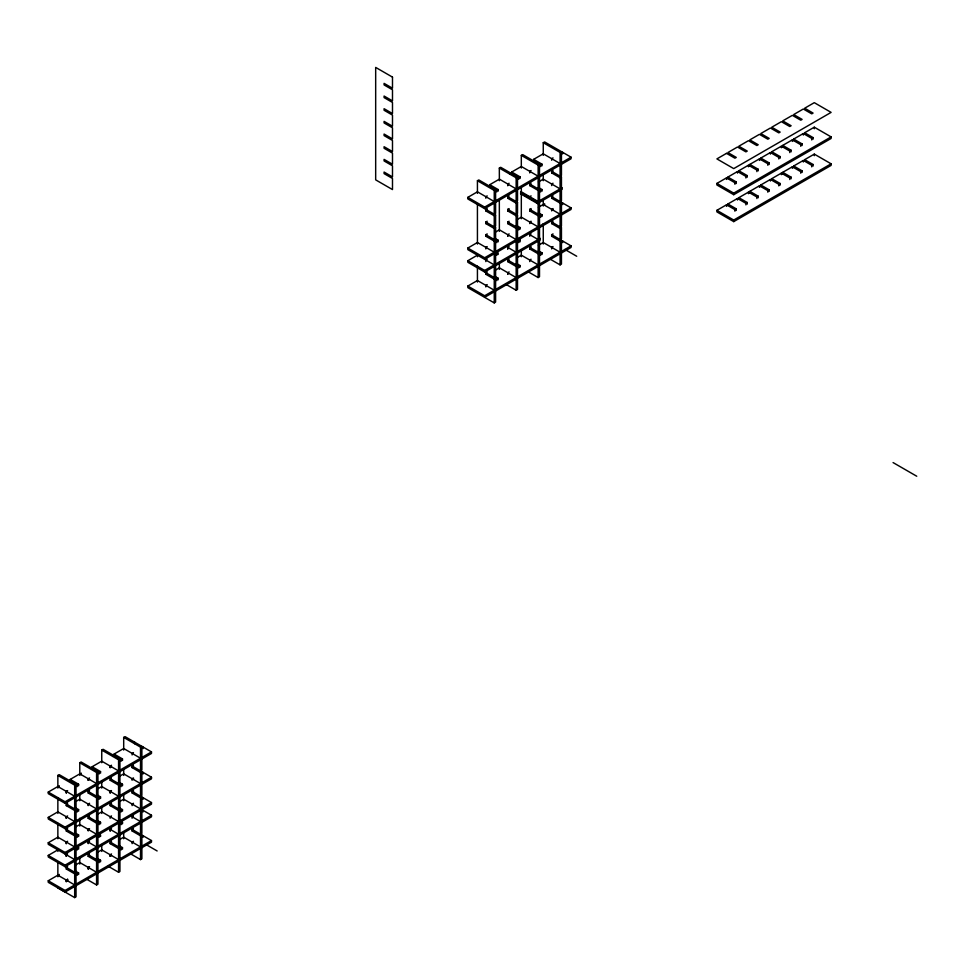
<?xml version="1.0" encoding="UTF-8"?>
<svg xmlns="http://www.w3.org/2000/svg" width="965" height="965" viewBox="0 0 965 965"><rect width="100%" height="100%" fill="white"/><g stroke="black" fill="none" stroke-linecap="round" stroke-linejoin="round"><path stroke-width="1.45" d="M110.167 791.372L110.167 792.953L110.167 791.372L111.518 790.588M111.518 766.825L110.167 767.609L110.167 766.041L111.518 765.257M111.518 855.509L110.167 856.293L110.167 854.725L111.518 853.941M477.434 193.386L477.422 180.72L478.785 179.936L496.975 190.431M499.375 180.72L499.327 168.079L500.69 167.295L518.917 177.765M521.317 168.055L521.317 155.377L522.68 154.593L542.065 165.787L542.065 164.219L533.645 159.358L533.645 160.938M543.259 155.377L543.259 142.711L544.622 141.927L571.063 157.186L571.063 158.767L484.647 208.657L467.82 198.947L467.82 197.367L477.434 191.818L494.249 201.54L494.249 190.443L477.422 180.72M489.762 186.269L489.762 184.701L499.375 179.152L507.783 184.013L507.783 185.582M511.703 173.603L511.703 172.035L521.317 166.487L538.144 176.197L538.144 165.099L521.317 155.377M533.645 159.358L543.259 153.809L560.086 163.531L560.086 152.422L543.259 142.711M494.249 190.443L495.6 189.659L495.6 200.756M499.327 168.079L516.154 177.789L517.517 177.005L517.517 188.103M538.144 165.099L539.507 164.315L539.507 175.413M560.086 152.422L561.449 151.638L561.449 162.747M487.192 195.895L485.829 196.679L485.829 198.247M498.169 191.13L498.169 189.562L496.818 190.346L496.818 191.914M507.747 185.606L507.747 184.038L509.11 183.254M520.123 178.465L520.123 176.885L518.76 177.669L518.76 179.249M531.088 170.552L529.725 171.336L529.737 172.904M542.065 164.219L540.702 165.003L540.702 166.571M553.029 157.886L551.678 158.67L551.678 160.238M467.82 197.367L484.647 207.089L571.063 157.186M494.249 215.774L494.249 226.884L495.6 226.1L495.6 214.99L494.249 215.774L485.829 210.925L485.829 209.357L487.192 208.573M516.154 203.133L516.154 214.23L517.517 213.446L517.517 202.336L516.154 203.133L507.747 198.271L507.747 196.703L509.11 195.919M539.507 200.756L539.507 189.647L538.144 190.431L529.725 185.582L529.725 184.013L531.088 183.229M561.449 188.078L561.449 176.981L560.086 177.765L551.678 172.904L551.678 171.336L553.029 170.552M485.829 210.925L487.192 210.141M507.747 198.271L509.11 197.487M529.725 185.582L531.088 184.797M551.678 172.904L553.029 172.12M520.593 192.24L537.421 201.95L562.173 187.668L562.173 189.237L537.421 203.519L520.593 193.808L521.317 191.818L538.144 201.54L538.144 190.431M538.458 181.927L543.259 179.152L560.086 188.863L560.086 177.765M520.593 193.808L521.317 193.386L538.144 203.108L538.144 214.206L539.507 213.422L539.507 202.324M494.249 228.452L494.249 239.549L495.6 238.765L495.6 227.668L494.249 228.452L485.829 223.591L485.829 222.022L487.192 221.238M516.154 215.798L516.154 226.896L517.517 226.112L517.517 215.014L516.154 215.798L507.747 210.937L507.747 209.369L509.11 208.585M531.088 195.895L529.725 196.679L529.737 198.247M542.065 191.13L542.065 189.562L540.702 190.346L540.702 191.914M553.029 183.229L551.678 184.013L551.678 185.582M485.829 223.591L487.192 222.806M507.747 210.937L509.11 210.153M495.6 251.431L495.6 240.333L494.249 241.117L485.829 236.256L485.829 234.688L487.192 233.904M517.517 238.777L517.517 227.68L516.154 228.464L507.747 223.615L507.747 222.047L509.11 221.25M529.725 209.345L531.088 208.561L531.088 210.129L529.725 210.913L529.725 209.345L540.858 215.774M561.449 213.422L561.449 202.324L560.086 203.108L551.678 198.247L551.678 196.679L553.029 195.895M485.829 236.256L487.192 235.472M507.747 223.615L509.11 222.819M551.678 198.247L553.029 197.463M494.249 253.783L494.249 264.892L467.82 249.621L467.82 248.053L477.434 242.505L494.249 252.215L494.249 241.117M495.769 231.914L499.375 229.827L516.154 239.573L516.154 228.464M516.516 219.936L521.317 217.161L538.144 226.872L538.144 215.774L529.725 210.913M538.458 207.27L543.259 204.496L560.086 214.206L560.086 203.108M538.144 215.774L539.507 214.99L539.507 226.087M485.829 247.366L487.192 246.582M498.169 241.805L498.169 240.237L496.818 241.021L496.818 242.589M509.146 233.904L507.747 234.712L507.747 236.28M507.747 222.047L520.123 229.139L520.123 227.571L518.76 228.355L518.76 229.923M542.065 216.474L542.065 214.893L540.702 215.678L540.702 217.258M467.82 260.719L484.647 270.429L540.219 238.343L540.219 239.911L484.647 272.009L467.82 262.287L467.82 260.719L477.434 255.17L477.434 256.738M484.647 257.764L571.063 207.873L571.063 209.441L484.647 259.332L484.647 257.764L467.82 248.053M487.192 259.247L485.829 260.031L485.829 261.599M507.747 248.946L507.747 247.378L509.11 246.594M516.359 239.634L520.123 241.805L520.123 240.237L518.76 241.021L518.76 242.589M529.737 236.256L529.737 234.688L531.088 233.904M560.086 228.44L560.086 239.549L561.449 238.765L561.449 227.656L560.086 228.44L551.678 223.591L551.678 222.022L553.029 221.238M551.678 223.591L553.029 222.806M495.6 289.44L495.6 278.342L494.249 279.126L485.829 274.265L485.829 272.697L487.192 271.913M517.517 276.786L517.517 265.689L516.154 266.473L507.747 261.624L507.747 260.055L509.11 259.259M539.507 264.096L539.507 252.999L538.144 253.783L529.725 248.922L529.725 247.354L531.088 246.57M561.449 251.431L561.449 240.333L560.086 241.117L551.678 236.256L551.678 234.688L553.029 233.904M485.829 274.265L487.192 273.481M507.747 261.624L509.11 260.827M529.725 248.922L531.088 248.138M551.678 236.256L553.029 235.472M495.6 291.008L495.6 302.117L494.249 302.901L467.82 287.63L467.82 286.062L477.434 280.513L494.249 290.224L494.249 279.126M495.769 269.923L499.375 267.836L507.783 272.697L507.783 274.265M516.516 257.945L521.317 255.17L538.144 264.88L538.144 253.783M538.458 245.279L543.259 242.505L560.086 252.215L560.086 241.117M487.192 284.591L485.829 285.375L485.829 286.943M498.169 279.814L498.169 278.246L496.818 279.03L496.818 280.598M507.747 274.289L507.747 272.721L509.11 271.937M507.747 260.055L520.123 267.148L520.123 265.58L518.76 266.364L518.76 267.932M531.088 259.247L529.725 260.031L529.737 261.599M529.725 247.354L542.065 254.483L542.065 252.902L540.702 253.686L540.702 255.267M551.678 247.354L553.029 246.57M484.647 295.772L571.063 245.882L571.063 247.45L484.647 297.341L484.647 295.772L467.82 286.062M505.805 284.265L516.154 290.248L517.517 289.464L517.517 278.354M527.795 271.575L538.144 277.558L539.507 276.762L539.507 265.665M549.736 258.909L560.086 264.88L561.449 264.096L561.449 252.999M804.677 134.304L804.677 132.736L814.291 127.187L831.118 136.897L831.118 138.465L733.726 194.701L716.899 184.991L716.899 183.41L726.512 177.862L735.077 182.807M727.875 178.646L727.875 177.078L737.489 171.529L746.054 176.474M738.84 172.313L738.84 170.745L748.454 165.196L757.018 170.142M749.817 165.98L749.817 164.412L759.431 158.863L769.202 164.508L769.202 162.928L760.782 158.079L760.782 159.647M760.782 158.079L770.396 152.518L778.972 157.476M771.759 153.314L771.759 151.734L781.373 146.185L789.937 151.143M782.736 146.982L782.736 145.401L792.349 139.853L802.12 145.498L802.12 143.93L793.7 139.069L793.7 140.637M793.7 139.069L803.314 133.52L811.891 138.465M736.283 183.507L736.283 181.939L734.92 182.723L734.92 184.291M747.26 177.174L747.26 175.606L745.897 176.39L745.897 177.958M758.225 170.841L758.225 169.261L756.874 170.045L756.874 171.625M769.202 162.928L767.838 163.712L767.838 165.292M780.166 158.163L780.166 156.595L778.815 157.379L778.815 158.948M791.143 151.831L791.143 150.263L789.78 151.047L789.78 152.615M802.12 143.93L800.757 144.714L800.757 146.282M813.085 139.165L813.085 137.597L811.734 138.381L811.734 139.949M716.899 183.41L733.726 193.133L831.118 136.897M804.677 161.227L804.677 159.659L814.291 154.111L831.118 163.821L831.118 165.389L733.726 221.624L716.899 211.902L716.899 210.334L726.512 204.785L735.077 209.731M727.875 205.569L727.875 204.001L737.489 198.452L746.054 203.398M738.84 199.236L738.84 197.668L748.454 192.119L757.018 197.065M749.817 192.903L749.817 191.335L759.431 185.775L767.995 190.732M760.782 186.571L760.782 184.991L770.396 179.442L780.166 185.087L780.166 183.519L771.759 178.658L771.759 180.238M771.759 178.658L781.373 173.109L789.937 178.055M782.736 173.893L782.736 172.325L792.349 166.776L800.914 171.722M793.7 167.56L793.7 165.992L803.314 160.443L811.891 165.389M736.283 210.43L736.283 208.862L734.92 209.646L734.92 211.214M747.26 204.097L747.26 202.517L745.897 203.301L745.897 204.882M758.225 197.753L758.225 196.184L756.874 196.969L756.874 198.537M769.202 191.42L769.202 189.852L767.838 190.636L767.838 192.204M780.166 183.519L778.815 184.303L778.815 185.871M791.143 178.754L791.143 177.186L789.78 177.97L789.78 179.538M802.12 172.421L802.12 170.853L800.757 171.637L800.757 173.205M813.085 166.089L813.085 164.508L811.734 165.292L811.734 166.873M716.899 210.334L733.726 220.044L831.118 163.821M57.864 788.091L57.852 775.426L59.215 774.642L77.405 785.136M79.805 775.426L79.769 762.772L81.12 761.988L99.347 772.47M101.747 762.748L101.747 750.082L103.11 749.298L121.288 759.793M123.701 750.082L123.689 737.417L125.052 736.633L151.493 751.892L151.493 753.46L65.077 803.35L48.25 793.64L48.25 792.072L57.864 786.523L74.679 796.246L74.679 785.136L57.852 775.426M70.192 780.975L70.192 779.406L79.805 773.858L96.584 783.592L96.584 772.495L79.769 762.772M92.133 768.309L92.133 766.729L101.747 761.18L118.574 770.902L118.574 759.793L101.747 750.082M114.087 755.631L114.087 754.063L123.701 748.514L140.516 758.225L140.516 747.127L123.689 737.417M74.679 785.136L76.042 784.352L76.042 795.462M96.584 772.495L97.948 771.698L97.948 782.808M118.574 759.793L119.937 759.009L119.937 770.106M140.516 747.127L141.879 746.343L141.879 757.441M67.622 790.6L66.259 791.384L66.259 792.953M78.611 785.836L78.611 784.255L77.248 785.04L77.248 786.62M89.54 777.947L88.177 778.731L88.177 780.299L89.54 779.515M100.553 773.158L100.553 771.59L99.19 772.374L99.19 773.942M122.495 760.492L122.495 758.924L121.132 759.708L121.132 761.276M133.472 752.591L132.108 753.375L132.108 754.944M48.25 792.072L65.077 801.782L151.493 751.892M76.042 820.793L76.042 809.695L74.679 810.479L66.259 805.618L66.259 804.05L67.622 803.266M97.948 808.139L97.948 797.042L96.584 797.826L88.177 792.977L88.177 791.409L89.54 790.612M119.937 795.45L119.937 784.352L118.574 785.136L110.167 780.275L110.167 778.707L111.518 777.923M141.879 782.784L141.879 771.674L140.516 772.47L132.108 767.609L132.108 766.041L133.472 765.257M66.259 805.618L67.622 804.834M88.177 792.977L89.54 792.181M110.167 780.275L111.518 779.491M132.108 767.609L133.472 766.825M132.108 766.041L151.493 777.235L151.493 778.803L65.077 828.694L48.25 818.983L48.25 817.415L57.864 811.855L74.679 821.577L74.679 810.479M76.199 801.276L79.805 799.189L96.584 808.935L96.584 797.826M98.153 788.598L101.747 786.523L118.574 796.234L118.574 785.136M118.888 776.632L123.701 773.858L140.516 783.568L140.516 772.47M67.622 815.944L66.259 816.728L66.259 818.296M66.259 804.05L78.611 811.167L78.611 809.599L77.248 810.383L77.248 811.951M88.225 804.05L88.225 805.618L88.177 804.074L89.576 803.266M100.553 798.501L100.553 796.933L99.19 797.717L99.19 799.285M122.495 785.836L122.495 784.255L121.132 785.04L121.132 786.62M132.108 778.707L133.472 777.923L133.472 779.491M48.25 817.415L65.077 827.126L151.493 777.235M76.042 846.136L76.042 835.039L74.679 835.823L66.259 830.962L66.259 829.393L67.622 828.609M97.948 833.483L97.948 822.385L96.584 823.169L88.177 818.308L88.177 816.74L89.54 815.956M119.937 820.793L119.937 809.683L118.574 810.479L110.167 805.618L110.167 804.05L111.518 803.266M132.108 791.384L133.472 790.6L133.472 792.169L132.108 792.953L132.108 791.384L151.493 802.566L151.493 804.147L65.077 854.037L65.077 852.469L151.493 802.566M66.259 830.962L67.622 830.177M88.177 818.308L89.54 817.524M110.167 805.618L111.518 804.834M74.679 848.488L74.679 859.586L48.25 844.327L48.25 842.747L57.864 837.198L74.679 846.92L74.679 835.823M76.199 826.607L79.805 824.532L96.584 834.267L96.584 823.169M98.153 813.941L101.747 811.867L122.495 823.845L122.495 822.264L120.094 820.877M118.888 801.963L123.701 799.189L140.516 808.911L140.516 797.802L132.108 792.953M140.516 797.802L141.879 797.018L141.879 808.115M67.622 841.275L66.259 842.059L66.259 843.627M66.259 829.393L78.611 836.51L78.611 834.942L77.248 835.726L77.248 837.294M88.225 829.381L88.225 830.962L88.177 829.418L89.54 828.621M100.553 823.845L100.553 822.264L99.19 823.049L99.19 824.629M111.518 815.932L110.167 816.716L110.167 818.284M110.167 804.05L122.495 811.167L122.495 809.599L121.132 810.383L121.132 811.951M133.472 803.266L132.108 804.05L132.108 805.618M143.085 811.951L143.085 810.383L151.493 815.244L151.493 816.812L65.077 866.703L48.25 856.992L48.25 855.424L57.864 849.863L57.864 851.444M67.622 853.953L66.259 854.737L66.259 856.305M78.611 849.176L78.611 847.608L77.248 848.392L77.248 849.96M88.225 842.059L88.225 843.627L88.177 842.083L89.54 841.299M111.518 828.597L110.167 829.381L110.167 830.962L110.167 829.381L118.574 834.243L118.574 823.145M122.495 822.264L121.132 823.049L121.132 824.629M132.108 818.284L132.108 816.716L133.472 815.932M48.25 855.424L65.077 865.135L151.493 815.244M76.042 884.145L76.042 873.048L74.679 873.832L66.259 868.97L66.259 867.402L67.622 866.618M97.948 871.492L97.948 860.394L96.584 861.178L88.177 856.317L88.177 854.749L89.54 853.965M119.937 858.802L119.937 847.692L118.574 848.488L110.167 843.627L110.167 842.059L111.518 841.275M141.879 846.124L141.879 835.027L140.516 835.811L132.108 830.962L132.108 829.393L133.472 828.609M66.259 868.97L67.622 868.186M88.177 856.317L89.54 855.533M110.167 843.627L111.518 842.843M132.108 830.962L133.472 830.177M132.108 829.393L151.493 840.575L151.493 842.155L65.077 892.046L48.25 882.336L48.25 880.755L57.864 875.207L74.679 884.929L74.679 873.832M76.199 864.616L79.805 862.541L96.584 872.276L96.584 861.178M98.153 851.95L101.747 849.875L118.574 859.586L118.574 848.488M118.888 839.972L123.701 837.198L140.516 846.92L140.516 835.811M67.622 879.284L66.259 880.068L66.259 881.636M78.611 874.519L78.611 872.951L77.248 873.735L77.248 875.303M89.54 868.198L88.177 868.995L88.177 867.426L89.54 866.63M100.553 861.854L100.553 860.273L99.19 861.057L99.19 862.638M122.495 849.176L122.495 847.608L121.132 848.392L121.132 849.96M133.472 841.275L132.108 842.059L132.108 843.627M48.25 880.755L65.077 890.478L151.493 840.575M57.852 887.884L74.679 897.595L76.042 896.811L76.042 885.713M86.235 878.97L96.584 884.953L97.948 884.157L97.948 873.06M108.225 866.28L118.574 872.251L119.937 871.467L119.937 860.37M130.166 853.603L140.516 859.586L141.879 858.802L141.879 847.692M804.677 132.736L813.085 137.597M782.736 145.401L791.143 150.263M804.677 159.659L813.085 164.508M771.759 151.734L780.166 156.595M793.7 165.992L802.12 170.853M782.736 172.325L791.143 177.186M749.817 164.412L758.225 169.261M738.84 170.745L747.26 175.606M760.782 184.991L769.202 189.852M727.875 177.078L736.283 181.939M749.817 191.335L758.225 196.184M738.84 197.668L747.26 202.517M727.875 204.001L736.283 208.862M551.678 171.336L561.449 176.981M511.703 172.035L520.123 176.885M538.458 187.475L542.065 189.562M529.725 184.013L540.858 190.431M551.678 196.679L571.063 207.873M507.747 184.038L516.154 188.887L516.154 177.789M489.762 184.701L498.169 189.562M538.458 212.819L542.065 214.893M507.747 196.703L517.517 202.336M551.678 222.022L561.449 227.656M507.747 209.369L517.517 215.014M551.678 234.688L571.063 245.882M564.995 249.489L576.708 256.256M516.516 225.484L520.123 227.571M485.829 209.357L495.6 214.99M529.725 234.688L538.144 239.549L538.144 228.44M517.71 238.85L520.123 240.237M538.458 250.828L542.065 252.902M485.829 222.022L495.6 227.668M893.071 462.573L916.75 476.24M494.575 238.15L498.169 240.237M485.829 234.688L496.975 241.117M507.747 247.378L516.154 252.239L516.154 241.141M516.516 263.493L520.123 265.58M495.769 253.095L498.169 254.483L498.169 252.902L496.818 253.686L496.818 255.267M507.747 272.721L516.154 277.582L516.154 266.473M494.575 276.159L498.169 278.246M485.829 272.697L496.975 279.126M114.087 754.063L122.495 758.924M92.133 766.729L100.553 771.59M118.888 782.181L122.495 784.255M110.167 778.707L121.288 785.136M70.192 779.406L78.611 784.255M96.946 794.846L100.553 796.933M118.888 807.512L122.495 809.599M88.177 791.409L99.347 797.802M132.108 816.716L140.516 821.577L140.516 810.479M146.728 844.942L157.138 850.961M76.199 808.212L78.611 809.599M98.153 820.877L100.553 822.264M95.583 820.974L99.347 823.145M88.177 816.74L97.948 822.385M118.888 845.521L122.495 847.608M98.153 835.123L100.553 836.51L100.553 834.942L99.19 835.726L99.19 837.294M110.167 842.059L121.288 848.488M76.199 833.555L78.611 834.942M85.813 840.672L96.584 846.944L96.584 835.835M76.199 846.221L78.611 847.608M96.946 858.199L100.553 860.273M88.177 854.749L99.347 861.154M48.25 842.747L65.077 852.469M75.005 870.864L78.611 872.951M66.259 867.402L77.405 873.82M814.291 127.187L814.291 128.755M814.291 154.111L814.291 155.679M803.314 133.52L803.314 135.088M803.314 160.443L803.314 162.011M792.349 139.853L792.349 141.421M792.349 166.776L792.349 168.344M781.373 146.185L781.373 147.766M781.373 173.109L781.373 174.677M770.396 152.518L770.396 154.098M770.396 179.442L770.396 181.022M759.431 158.863L759.431 160.431M759.431 185.775L759.431 187.355M748.454 165.196L748.454 166.764M748.454 192.119L748.454 193.688M737.489 171.529L737.489 173.097M737.489 198.452L737.489 200.02M733.726 193.133L733.726 194.701M733.726 220.044L733.726 221.624M726.512 177.862L726.512 179.43M726.512 204.785L726.512 206.353M562.643 152.337L562.643 153.905M562.643 203.012L562.643 204.58M562.643 241.021L562.643 242.589M561.449 164.315L561.449 175.413L560.086 176.197L560.086 165.099M561.449 189.647L561.449 200.756L560.086 201.54L560.086 190.431M561.449 214.99L561.449 226.087L560.086 226.872L560.086 215.774M560.086 253.783L560.086 264.88M553.029 210.129L553.029 208.561L551.678 209.345L551.678 210.913M551.678 247.354L551.678 248.922M544.622 203.712L544.622 205.28M543.259 174.195L543.259 180.72M543.259 199.695L543.259 206.064M543.259 223.687L543.259 244.073M539.507 176.981L539.507 188.078L538.144 188.863L538.144 177.765M539.507 227.656L539.507 238.765M539.507 240.333L539.507 251.431L538.144 252.215L538.144 241.117M538.144 266.449L538.144 277.558M537.421 201.95L537.421 203.519M531.088 222.806L531.088 221.238L529.725 222.022L529.737 223.591M521.317 186.872L521.317 218.729M521.317 249.851L521.317 256.738M517.517 189.671L517.517 200.768L516.154 201.564L516.154 190.455M517.517 240.345L517.517 251.455M517.517 253.023L517.517 264.12L516.154 264.905L516.154 253.807M516.154 279.15L516.154 290.248M510.352 172.819L510.352 174.388M507.783 234.688L507.783 236.256M507.783 247.354L507.783 248.922M499.327 199.562L499.375 231.395M499.327 262.54L499.375 269.404M495.6 202.324L495.6 213.422L494.249 214.206L494.249 203.108M495.6 252.999L495.6 264.108M495.6 265.677L495.6 276.774L494.249 277.558L494.249 266.461M494.249 291.792L494.249 302.901M485.841 247.354L485.829 248.934M484.647 207.089L484.647 208.657M484.647 270.429L484.647 272.009M477.422 204.713L477.434 244.073M477.422 266.195L477.434 282.082M143.085 747.031L143.085 748.611M143.085 772.374L143.085 773.942M143.085 797.717L143.085 799.285M143.085 835.726L143.085 837.294M141.879 759.009L141.879 770.106L140.516 770.902L140.516 759.793M141.879 784.352L141.879 795.45L140.516 796.234L140.516 785.136M141.879 809.683L141.879 820.793M141.879 822.361L141.879 833.458L140.516 834.243L140.516 823.145M140.516 848.488L140.516 859.586M134.666 742.182L134.666 743.75M132.108 778.707L132.108 780.275M123.689 768.9L123.701 775.426M123.689 794.388L123.701 800.757M123.689 831.878L123.701 838.766M119.937 771.674L119.937 782.784L118.574 783.568L118.574 772.47M119.937 797.018L119.937 808.115L118.574 808.911L118.574 797.802M119.937 822.361L119.937 833.458M119.937 835.027L119.937 846.124L118.574 846.92L118.574 835.811M118.574 810.479L118.574 821.577M118.574 861.154L118.574 872.251M112.724 754.847L112.724 756.415M110.167 766.041L110.167 767.609M110.167 854.725L110.167 856.293M101.747 781.566L101.747 788.091M101.747 807.066L101.747 813.435M101.747 844.544L101.747 851.444M97.948 784.376L97.948 795.474L96.584 796.258L96.584 785.16M97.948 809.707L97.948 820.817L96.584 821.601L96.584 810.504M97.948 835.051L97.948 846.148M97.948 847.716L97.948 858.826L96.584 859.61L96.584 848.512M96.584 873.844L96.584 884.953M88.225 778.707L88.225 780.275M88.225 867.39L88.225 868.97M81.169 773.074L81.169 774.642M79.769 794.267L79.805 800.757M79.769 818.26L79.805 826.1M79.769 857.246L79.805 864.109M76.042 797.03L76.042 808.127L74.679 808.911L74.679 797.814M76.042 822.361L76.042 833.471L74.679 834.255L74.679 823.145M76.042 847.704L76.042 858.802M76.042 860.37L76.042 871.479L74.679 872.264L74.679 861.154M74.679 886.497L74.679 897.595M67.634 879.284L67.622 880.852M66.271 791.372L66.271 792.953M66.271 816.716L66.271 818.284M66.271 842.059L66.271 843.627M66.271 854.725L66.271 856.293M66.271 880.068L66.271 881.636M65.077 801.782L65.077 803.35M65.077 827.126L65.077 828.694M65.077 865.135L65.077 866.703M65.077 890.478L65.077 892.046M59.227 785.739L59.227 787.307M59.227 874.423L59.227 875.991M57.852 797.922L57.864 813.435M57.852 823.41L57.864 838.766M57.852 862.396L57.864 876.775M726.512 153.351L716.899 158.899L733.726 168.61L831.118 112.386L814.291 102.664L804.677 108.213L813.085 113.074L811.734 113.858L803.314 108.997L793.7 114.558L802.12 119.407L800.757 120.191L792.349 115.342L782.736 120.89L791.143 125.739L789.78 126.524L781.373 121.674L771.759 127.223L780.166 132.084L778.815 132.868L770.396 128.007L760.782 133.556L769.202 138.417L767.838 139.201L759.431 134.34L749.817 139.889L758.225 144.75L756.874 145.534L748.454 140.673L738.84 146.222L747.26 151.083L745.897 151.867L737.489 147.006L727.875 152.567L736.283 157.416L734.92 158.2L726.512 153.351M392.49 77.116L375.675 67.405L375.675 179.864L392.49 189.574L392.49 178.477L384.082 173.616L384.082 172.047L392.49 176.909L392.49 165.799L384.082 160.95L384.082 159.382L392.49 164.231L392.49 153.133L384.082 148.272L384.082 146.704L392.49 151.565L392.49 140.468L384.082 135.607L384.082 134.038L392.49 138.9L392.49 127.79L384.082 122.941L384.082 121.373L392.49 126.222L392.49 115.124L384.082 110.263L384.082 108.695L392.49 113.556L392.49 102.459L384.082 97.598L384.082 96.03L392.49 100.891L392.49 89.781L384.082 84.932L384.082 83.364L392.49 88.213L392.49 77.116"/></g></svg>
